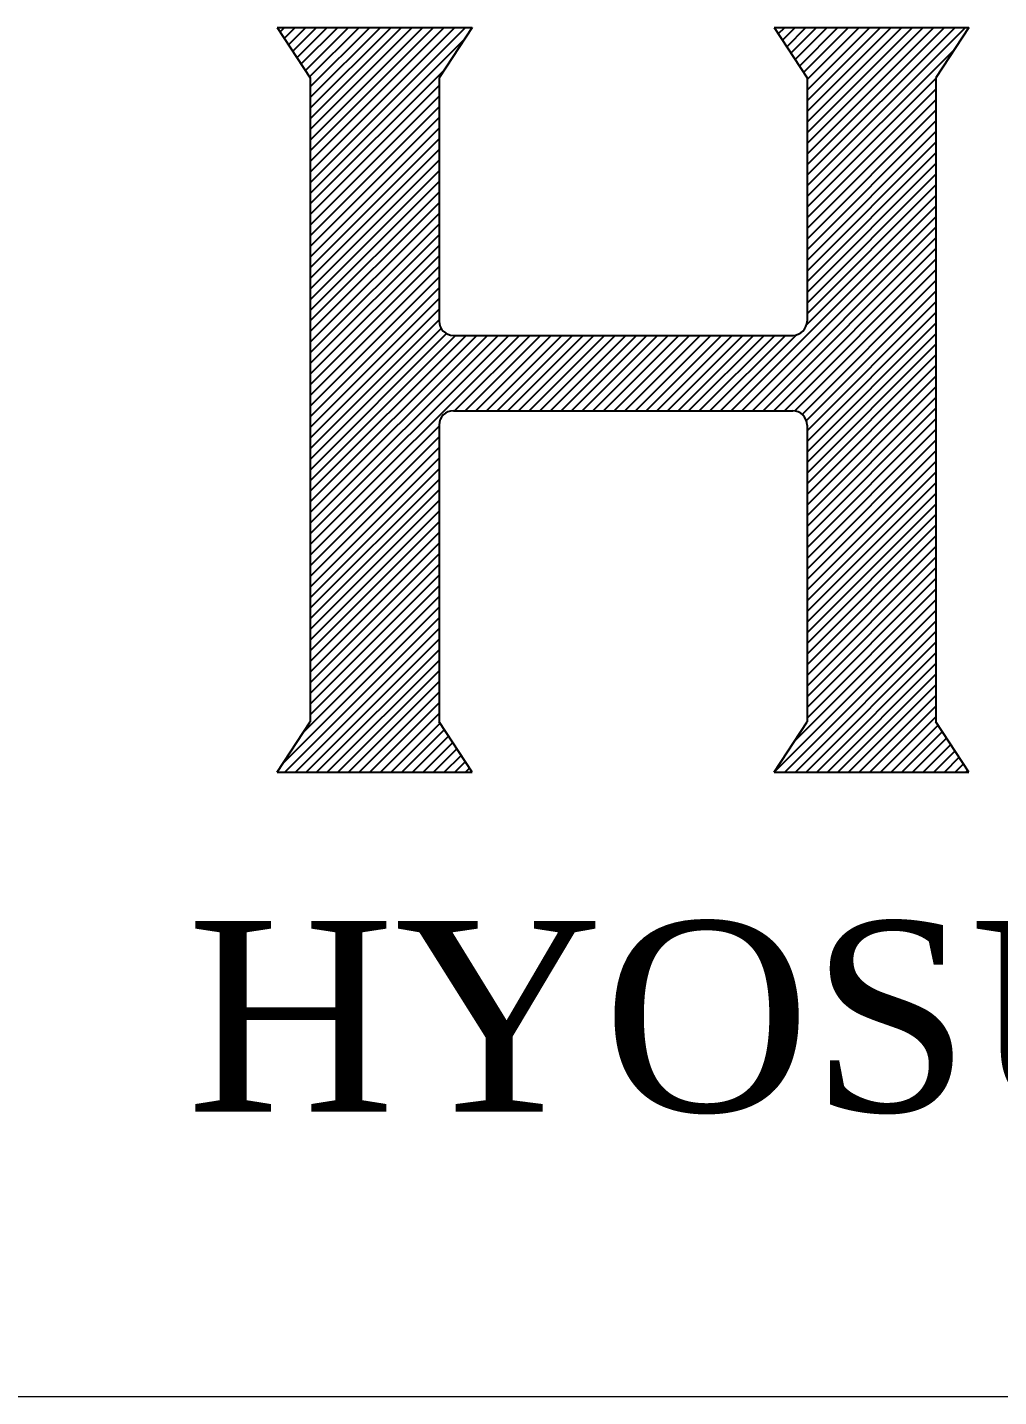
# Model space of a CAD drawing. Header units: millimetres. Extents: x 0 to 134087, y -49114 to 20834.
# Drawn here: x 42222.2 to 42438.6, y -47071.3 to -46766.3 of the extents above; entities that cross this region are included whole.
import ezdxf
from ezdxf.enums import TextEntityAlignment as Align

# ---------------------------------------------------------------- set-up
doc = ezdxf.new("R2010")
doc.units = ezdxf.units.MM
doc.header["$LTSCALE"] = 35
doc.linetypes.add('HIDDEN2', pattern=[0.1875, 0.125, -0.0625])
doc.layers.add('9', color=2, linetype='HIDDEN2')
doc.layers.add('border', color=130, linetype='Continuous')
doc.styles.add('time', font='times.ttf', dxfattribs={"height": 5})

# ---------------------------------------------------------------- blocks, each defined once
blk = doc.blocks.new('TITLE')
at = {"color": 5}
for p, q in [((745.661, 93.887), (745.701, 93.927)), ((745.699, 93.83), (745.796, 93.927)), ((745.736, 93.773), (745.891, 93.927)), ((745.774, 93.715), (745.986, 93.927)), ((745.812, 93.658), (746.08, 93.927)), ((745.849, 93.601), (746.175, 93.927)), ((745.887, 93.544), (746.27, 93.927)), ((745.924, 93.486), (746.365, 93.927)), ((745.929, 93.302), (746.555, 93.927)), ((745.929, 93.207), (746.649, 93.927)), ((745.929, 93.112), (746.744, 93.927)), ((745.929, 93.017), (746.839, 93.927)), ((745.929, 92.922), (746.934, 93.927)), ((745.929, 92.828), (747.029, 93.927)), ((745.929, 92.733), (747.123, 93.927)), ((745.929, 92.638), (747.218, 93.927)), ((745.929, 92.543), (747.313, 93.927)), ((745.929, 93.397), (746.46, 93.927)), ((750.062, 93.927), (750.063, 93.927)), ((750.1, 93.869), (750.158, 93.927)), ((750.137, 93.812), (750.252, 93.927)), ((750.175, 93.755), (750.347, 93.927)), ((750.213, 93.698), (750.442, 93.927)), ((750.25, 93.64), (750.537, 93.927)), ((750.288, 93.583), (750.632, 93.927)), ((750.325, 93.526), (750.726, 93.927)), ((750.356, 93.462), (750.821, 93.927)), ((750.356, 93.367), (750.916, 93.927)), ((750.356, 93.272), (751.011, 93.927)), ((750.356, 93.178), (751.106, 93.927)), ((750.356, 93.083), (751.201, 93.927)), ((750.356, 92.988), (751.295, 93.927)), ((750.356, 92.893), (751.39, 93.927)), ((750.356, 92.798), (751.485, 93.927)), ((750.356, 92.703), (751.58, 93.927)), ((750.356, 92.609), (751.675, 93.927)), ((750.356, 92.514), (751.769, 93.927)), ((745.929, 92.448), (747.304, 93.823)), ((750.356, 92.419), (751.675, 93.737)), ((745.929, 92.354), (747.122, 93.547)), ((750.356, 92.324), (751.505, 93.473)), ((745.929, 92.259), (747.078, 93.408)), ((750.356, 92.229), (751.505, 93.378)), ((745.929, 92.164), (747.078, 93.313)), ((745.929, 92.069), (747.078, 93.218)), ((750.356, 92.135), (751.505, 93.283)), ((745.929, 91.974), (747.078, 93.123)), ((750.356, 92.04), (751.505, 93.189)), ((750.356, 91.945), (751.505, 93.094)), ((745.929, 91.879), (747.078, 93.028)), ((750.356, 91.85), (751.505, 92.999)), ((745.929, 91.785), (747.078, 92.933)), ((750.356, 91.755), (751.505, 92.904)), ((745.929, 91.69), (747.078, 92.839)), ((745.929, 91.595), (747.078, 92.744)), ((750.356, 91.66), (751.505, 92.809)), ((745.929, 91.5), (747.078, 92.649)), ((750.356, 91.566), (751.505, 92.714)), ((750.356, 91.471), (751.505, 92.62)), ((745.929, 91.405), (747.078, 92.554)), ((750.356, 91.376), (751.505, 92.525)), ((745.929, 91.311), (747.078, 92.459)), ((745.929, 91.216), (747.078, 92.365)), ((750.352, 91.277), (751.505, 92.43)), ((745.929, 91.121), (747.078, 92.27)), ((749.681, 90.511), (751.505, 92.335)), ((749.775, 90.511), (751.505, 92.24)), ((745.929, 91.026), (747.078, 92.175)), ((749.87, 90.511), (751.505, 92.146)), ((745.929, 90.931), (747.078, 92.08)), ((749.965, 90.511), (751.505, 92.051)), ((745.929, 90.836), (747.078, 91.985)), ((745.929, 90.742), (747.078, 91.89)), ((750.06, 90.511), (751.505, 91.956)), ((745.929, 90.647), (747.078, 91.796)), ((750.155, 90.511), (751.505, 91.861)), ((750.248, 90.509), (751.505, 91.766)), ((745.929, 90.552), (747.078, 91.701)), ((750.313, 90.479), (751.505, 91.671)), ((745.929, 90.457), (747.078, 91.606)), ((745.929, 90.362), (747.078, 91.511)), ((750.35, 90.422), (751.505, 91.577)), ((745.929, 90.268), (747.078, 91.416)), ((750.356, 90.333), (751.505, 91.482)), ((750.356, 90.238), (751.505, 91.387)), ((745.929, 90.173), (747.078, 91.322)), ((750.356, 90.143), (751.505, 91.292)), ((745.929, 90.078), (747.096, 91.245)), ((745.929, 89.983), (747.144, 91.198)), ((745.929, 89.888), (747.224, 91.183)), ((745.929, 89.794), (747.319, 91.183)), ((745.929, 89.699), (747.413, 91.183)), ((745.929, 89.604), (747.508, 91.183)), ((745.929, 89.509), (747.603, 91.183)), ((745.929, 89.414), (747.698, 91.183)), ((745.929, 89.319), (747.793, 91.183)), ((747.215, 90.511), (747.888, 91.183)), ((747.31, 90.511), (747.982, 91.183)), ((747.405, 90.511), (748.077, 91.183)), ((747.5, 90.511), (748.172, 91.183)), ((747.595, 90.511), (748.267, 91.183)), ((747.69, 90.511), (748.362, 91.183)), ((747.784, 90.511), (748.456, 91.183)), ((747.879, 90.511), (748.551, 91.183)), ((747.974, 90.511), (748.646, 91.183)), ((748.069, 90.511), (748.741, 91.183)), ((748.164, 90.511), (748.836, 91.183)), ((748.258, 90.511), (748.93, 91.183)), ((748.353, 90.511), (749.025, 91.183)), ((748.448, 90.511), (749.12, 91.183)), ((748.543, 90.511), (749.215, 91.183)), ((748.638, 90.511), (749.31, 91.183)), ((748.733, 90.511), (749.405, 91.183)), ((748.827, 90.511), (749.499, 91.183)), ((748.922, 90.511), (749.594, 91.183)), ((749.017, 90.511), (749.689, 91.183)), ((749.112, 90.511), (749.784, 91.183)), ((749.207, 90.511), (749.879, 91.183)), ((749.301, 90.511), (749.973, 91.183)), ((749.396, 90.511), (750.068, 91.183)), ((749.491, 90.511), (750.163, 91.183)), ((749.586, 90.511), (750.262, 91.187)), ((750.356, 90.049), (751.505, 91.197)), ((750.356, 89.954), (751.505, 91.103)), ((750.356, 89.859), (751.505, 91.008)), ((750.356, 89.764), (751.505, 90.913)), ((750.356, 89.669), (751.505, 90.818)), ((750.356, 89.575), (751.505, 90.723)), ((750.356, 89.48), (751.505, 90.629)), ((750.356, 89.385), (751.505, 90.534)), ((750.356, 89.29), (751.505, 90.439)), ((745.929, 89.225), (747.078, 90.373)), ((750.356, 89.195), (751.505, 90.344)), ((745.929, 89.13), (747.078, 90.279)), ((745.929, 89.035), (747.078, 90.184)), ((750.356, 89.1), (751.505, 90.249)), ((745.929, 88.94), (747.078, 90.089)), ((750.356, 89.006), (751.505, 90.154)), ((750.356, 88.911), (751.505, 90.06)), ((745.929, 88.845), (747.078, 89.994)), ((750.356, 88.816), (751.505, 89.965)), ((745.929, 88.751), (747.078, 89.899)), ((745.929, 88.656), (747.078, 89.805)), ((750.356, 88.721), (751.505, 89.87)), ((745.929, 88.561), (747.078, 89.71)), ((750.356, 88.626), (751.505, 89.775)), ((750.356, 88.532), (751.505, 89.68)), ((745.929, 88.466), (747.078, 89.615)), ((750.356, 88.437), (751.505, 89.586)), ((745.929, 88.371), (747.078, 89.52)), ((750.356, 88.342), (751.505, 89.491)), ((745.929, 88.276), (747.078, 89.425)), ((745.929, 88.182), (747.078, 89.33)), ((750.356, 88.247), (751.505, 89.396)), ((745.929, 88.087), (747.078, 89.236)), ((750.356, 88.152), (751.505, 89.301)), ((750.356, 88.057), (751.505, 89.206)), ((745.929, 87.992), (747.078, 89.141)), ((750.356, 87.963), (751.505, 89.111)), ((745.929, 87.897), (747.078, 89.046)), ((745.929, 87.802), (747.078, 88.951)), ((750.356, 87.868), (751.505, 89.017)), ((745.869, 87.648), (747.078, 88.856)), ((750.24, 87.562), (751.505, 88.827)), ((750.356, 87.773), (751.505, 88.922)), ((745.688, 87.372), (747.078, 88.762)), ((750.064, 87.291), (751.505, 88.732)), ((745.702, 87.291), (747.078, 88.667)), ((750.158, 87.291), (751.505, 88.637)), ((745.797, 87.291), (747.078, 88.572)), ((745.892, 87.291), (747.078, 88.477)), ((750.253, 87.291), (751.505, 88.543)), ((745.986, 87.291), (747.078, 88.382)), ((750.348, 87.291), (751.505, 88.448)), ((750.443, 87.291), (751.505, 88.353)), ((746.081, 87.291), (747.078, 88.287)), ((750.538, 87.291), (751.505, 88.258)), ((746.176, 87.291), (747.078, 88.193)), ((746.271, 87.291), (747.078, 88.098)), ((750.632, 87.291), (751.505, 88.163)), ((746.366, 87.291), (747.078, 88.003)), ((750.727, 87.291), (751.505, 88.068)), ((750.822, 87.291), (751.505, 87.974)), ((746.461, 87.291), (747.078, 87.908)), ((750.917, 87.291), (751.505, 87.879)), ((746.555, 87.291), (747.078, 87.813)), ((746.65, 87.291), (747.086, 87.727)), ((751.012, 87.291), (751.505, 87.784)), ((746.745, 87.291), (747.124, 87.669)), ((746.84, 87.291), (747.161, 87.612)), ((751.106, 87.291), (751.525, 87.709)), ((751.201, 87.291), (751.562, 87.652)), ((746.935, 87.291), (747.199, 87.555)), ((747.029, 87.291), (747.236, 87.498)), ((751.296, 87.291), (751.6, 87.594)), ((751.391, 87.291), (751.637, 87.537)), ((747.124, 87.291), (747.274, 87.44)), ((747.219, 87.291), (747.311, 87.383)), ((751.486, 87.291), (751.675, 87.48)), ((751.581, 87.291), (751.713, 87.423)), ((751.675, 87.291), (751.75, 87.365)), ((747.314, 87.291), (747.349, 87.326)), ((751.77, 87.291), (751.788, 87.308))]:
    blk.add_line(p, q, dxfattribs=at)
at = {"layer": '9', "color": 5, "linetype": 'Continuous'}
for p, q in [((745.635, 93.927), (747.372, 93.927)), ((745.635, 93.927), (745.929, 93.479)), ((747.372, 93.927), (747.078, 93.479)), ((750.062, 93.927), (750.356, 93.479)), ((750.062, 93.927), (751.799, 93.927)), ((751.799, 93.927), (751.505, 93.479)), ((745.929, 93.479), (745.929, 87.739)), ((747.078, 93.479), (747.078, 91.31)), ((750.356, 93.479), (750.356, 91.31)), ((751.505, 93.479), (751.505, 87.739)), ((747.205, 91.183), (750.229, 91.183)), ((747.205, 90.511), (750.229, 90.511)), ((747.078, 90.384), (747.078, 87.739)), ((750.356, 90.384), (750.356, 87.739)), ((745.635, 87.291), (745.929, 87.739)), ((747.372, 87.291), (747.078, 87.739)), ((750.062, 87.291), (750.356, 87.739)), ((751.799, 87.291), (751.505, 87.739)), ((745.635, 87.291), (747.372, 87.291)), ((750.062, 87.291), (751.799, 87.291))]:
    blk.add_line(p, q, dxfattribs=at)
for centre, start, end in [((747.205, 91.31), 180, 270), ((750.229, 91.31), 270, 360), ((747.205, 90.384), 90, 180.0041), ((750.229, 90.384), 0, 90)]:
    blk.add_arc(centre, 0.127, start, end, dxfattribs=at)
at = {"layer": 'border', "color": 7, "linetype": 'Continuous', "lineweight": 0}
blk.add_line((699.671, 81.726), (823.671, 81.726), dxfattribs=at)
at = {"lineweight": 0, "style": 'time'}
blk.add_text('HYOSUNG VINA CHEMICALS CO., LTD.', height=1.69756, dxfattribs=at).set_placement((768.229, 84.266), align=Align.CENTER)

msp = doc.modelspace()

# ---------------------------------------------------------------- block references
at = {"linetype": 'ByBlock', "xscale": 24.99999999749996, "yscale": 24.99999999749996, "zscale": 24.99999999749996}
msp.add_blockref('TITLE', (23636.9795, -49114.431), dxfattribs=at)

doc.saveas('drawing.dxf')
